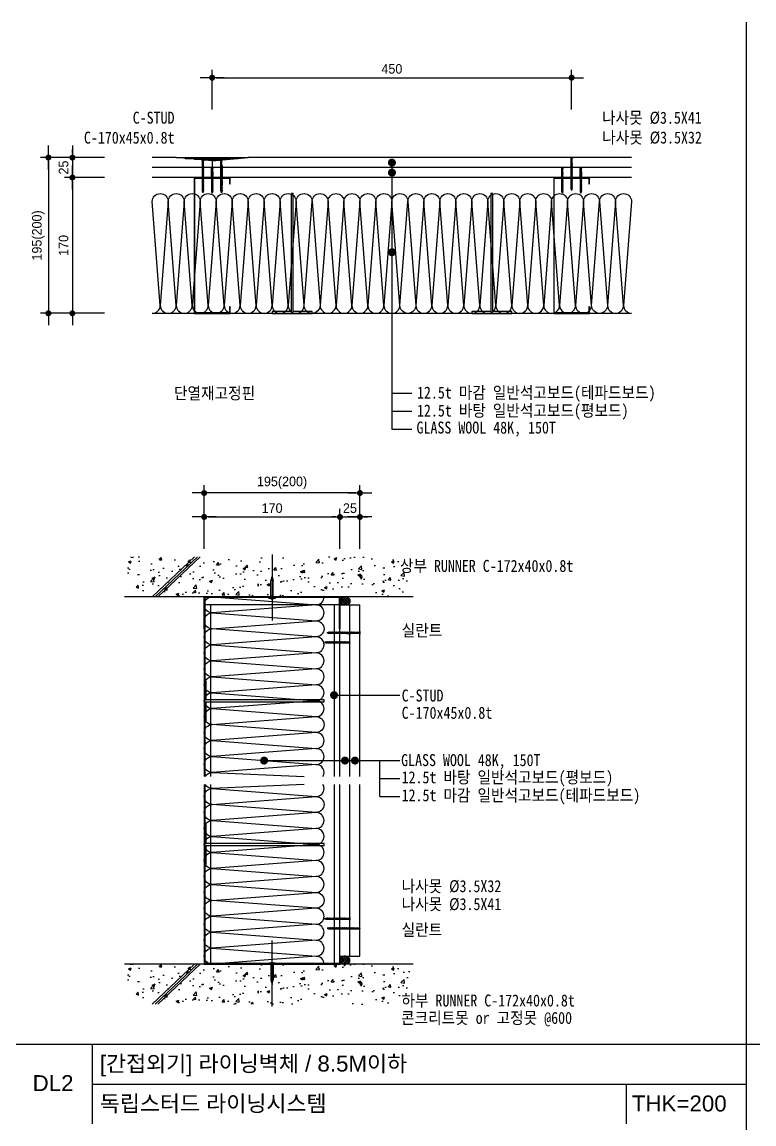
# Model space of a CAD drawing. Header units: millimetres. Extents: x 104 to 12536, y 73 to 2865.
# Drawn here: x 9435 to 10351, y 1486 to 2865 of the extents above; entities that cross this region are included whole.
import ezdxf
from ezdxf.enums import TextEntityAlignment as Align

# ---------------------------------------------------------------- set-up
doc = ezdxf.new("R2010")
doc.units = ezdxf.units.MM
doc.header["$LTSCALE"] = 5
doc.linetypes.add('CEN', pattern=[62, 60, -1, 0, -1])
for name, color, linetype in [('2', 7, 'Continuous'), ('CEN', 1, 'CEN'), ('CHAN', 3, 'Continuous'), ('CONC', 2, 'Continuous'), ('ele', 8, 'Continuous'), ('FIN', 6, 'Continuous'), ('formline', 6, 'Continuous'), ('GB', 7, 'Continuous'), ('HAT', 8, 'Continuous'), ('HAT-CON', 8, 'Continuous'), ('INSUL', 8, 'Continuous'), ('ITXT', 5, 'Continuous'), ('PIN', 4, 'Continuous'), ('RXDIM', 7, 'Continuous'), ('SCREW2', 8, 'Continuous'), ('TEXT', 7, 'Continuous'), ('WALL', 3, 'Continuous')]:
    doc.layers.add(name, color=color, linetype=linetype)
doc.styles.add('CGS', font='')
doc.styles.add('HANGUL', font='swissel.ttf', dxfattribs={"height": 39.575204})
doc.styles.add('RXHS', font='')
doc.styles.get('CGS').set_extended_font_data('Dotum')
doc.styles.get('RXHS').set_extended_font_data('DotumChe')
doc.dimstyles.new('NDIM', dxfattribs={"dimscale": 5, "dimtxt": 2.4, "dimasz": 1, "dimexe": 2, "dimexo": 2, "dimgap": 1, "dimtad": 1, "dimtoh": 1, "dimdec": 0, "dimzin": 0, "dimdsep": 46, "dimtxsty": 'CGS', "dimblk1": 'DOTK', "dimblk2": 'DOTK', "dimsah": 1, "dimcen": 3, "dimclrt": 3, "dimadec": 0, "dimazin": 0, "dimtfac": 1.25, "dimtdec": 0, "dimtix": 1, "dimtmove": 2, "dimatfit": 3, "dimldrblk": 'DOTK', "dimfxl": 1, "dimtolj": 1, "dimtzin": 0, "dimarcsym": 0})

# ---------------------------------------------------------------- blocks, each defined once
blk = doc.blocks.new('A$C3B9F511A')
at = {"layer": 'CEN'}
blk.add_line((4.1, -27.6), (4.1, 55.1), dxfattribs=at)
at = {"layer": 'SCREW2'}
for p, q in [((0, 27.1), (8.2, 27.1)), ((0, 27.1), (0, 26.1)), ((0, 26.1), (8.2, 26.1)), ((2.4, 27.6), (2.4, 27.1)), ((2.4, 27.6), (5.8, 27.6)), ((2.7, 25.1), (2.7, 5.8)), ((5.6, 25.1), (5.6, 5.8)), ((5.8, 27.6), (5.8, 27.1)), ((8.2, 27.1), (8.2, 26.1)), ((2.7, 5.8), (4.1, 0)), ((4.1, 0), (5.6, 5.8))]:
    blk.add_line(p, q, dxfattribs=at)
blk.add_lwpolyline([(4.1, 0), (4.6, 5.3, -0.255479), (5.6, 5.8, -0.15073)], format="xyb", dxfattribs=at)
for centre, major_axis, ratio, start_param, end_param in [((0.1, 25.1), (-2.6, 0.01), 0.375814, 3.166741, 4.737538), ((1, 25.1), (-2.42, 0.09), 0.428989, 3.232453, 4.416556)]:
    blk.add_ellipse(centre, major_axis=major_axis, ratio=ratio, start_param=start_param, end_param=end_param, dxfattribs=at)
at = {"layer": 'SCREW2', "extrusion": (0, 0, -1)}
for centre, major_axis, ratio, start_param, end_param in [((7.2, 25.1), (2.42, 0.09), 0.428989, 3.232453, 4.416556), ((8.2, 25.1), (2.6, 0.01), 0.375814, 3.166741, 4.737538)]:
    blk.add_ellipse(centre, major_axis=major_axis, ratio=ratio, start_param=start_param, end_param=end_param, dxfattribs=at)
blk = doc.blocks.new('나사못41')
at = {"layer": 'SCREW2'}
for p, q in [((2.2, 39.2), (0.6, 38.7)), ((0.6, 38.7), (0.9, 39.1)), ((0.6, 37.9), (0.9, 38.3)), ((2.3, 38.3), (0.6, 37.9)), ((2.3, 37.5), (0.6, 37)), ((0.6, 37), (0.9, 37.4)), ((2.2, 36.6), (0.6, 36.2)), ((0.6, 36.2), (0.9, 36.6)), ((2.2, 35.8), (0.6, 35.3)), ((0.6, 35.3), (0.9, 35.7)), ((0.6, 34.5), (0.9, 34.9)), ((2.3, 34.9), (0.6, 34.5)), ((2.3, 34.1), (0.6, 33.7)), ((0.6, 33.7), (0.9, 34)), ((0.6, 32.8), (0.9, 33.2)), ((2.2, 33.2), (0.6, 32.8)), ((2.2, 32.4), (0.6, 32)), ((0.6, 32), (0.9, 32.3)), ((2.3, 31.5), (0.6, 31.1)), ((0.6, 31.1), (0.9, 31.5)), ((2.3, 30.7), (0.6, 30.3)), ((0.6, 30.3), (0.9, 30.6)), ((2.3, 29.8), (0.6, 29.4)), ((0.6, 29.4), (0.9, 29.8)), ((0.6, 28.6), (0.9, 29)), ((2.3, 29), (0.6, 28.6)), ((2.3, 28.2), (0.6, 27.7)), ((0.6, 27.7), (0.9, 28.1)), ((2.5, 39.6), (0.9, 39.1)), ((0.9, 38.8), (0.9, 38.3)), ((2.5, 38.7), (0.9, 38.3)), ((0.9, 38), (0.9, 37.4)), ((2.5, 37.9), (0.9, 37.4)), ((0.9, 37.1), (0.9, 36.6)), ((2.5, 37), (0.9, 36.6)), ((0.9, 36.3), (0.9, 35.7)), ((2.5, 36.2), (0.9, 35.7)), ((0.9, 35.4), (0.9, 34.9)), ((2.5, 35.3), (0.9, 34.9)), ((0.9, 34.6), (0.9, 34)), ((2.5, 34.5), (0.9, 34)), ((0.9, 33.7), (0.9, 33.2)), ((2.5, 33.6), (0.9, 33.2)), ((0.9, 32.9), (0.9, 32.3)), ((2.5, 32.8), (0.9, 32.3)), ((0.9, 32), (0.9, 31.5)), ((2.5, 31.9), (0.9, 31.5)), ((0.9, 31.2), (0.9, 30.6)), ((2.5, 31.1), (0.9, 30.6)), ((0.9, 30.3), (0.9, 29.8)), ((2.5, 30.2), (0.9, 29.8)), ((0.9, 29.5), (0.9, 29)), ((2.5, 29.4), (0.9, 29)), ((0.9, 28.6), (0.9, 28.1)), ((2.5, 28.5), (0.9, 28.1)), ((0.9, 27.8), (0.9, 27.3)), ((2.5, 27.7), (0.9, 27.3)), ((1.6, 41), (1, 39.4)), ((1, 39.4), (1.6, 39.9)), ((1, 39.4), (1, 39.1)), ((1.6, 39.9), (1.6, 41)), ((2.3, 39.5), (1.6, 41)), ((2.2, 39.2), (2.5, 39.6)), ((2.2, 39.2), (2.2, 38.6)), ((2.2, 38.3), (2.2, 37.8)), ((2.2, 37.5), (2.2, 36.9)), ((2.2, 36.6), (2.5, 37)), ((2.2, 36.6), (2.2, 36.1)), ((2.2, 35.8), (2.5, 36.2)), ((2.2, 35.8), (2.2, 35.2)), ((2.2, 34.9), (2.2, 34.4)), ((2.2, 34.1), (2.2, 33.5)), ((2.2, 33.2), (2.5, 33.6)), ((2.2, 33.2), (2.2, 32.7)), ((2.2, 32.4), (2.5, 32.8)), ((2.2, 32.4), (2.2, 31.8)), ((2.2, 31.5), (2.2, 31)), ((2.2, 30.7), (2.2, 30.2)), ((2.2, 29.8), (2.2, 29.3)), ((2.2, 29), (2.2, 28.5)), ((2.2, 28.1), (2.2, 27.6)), ((2.3, 38.3), (2.5, 38.7)), ((2.3, 37.5), (2.5, 37.9)), ((2.3, 34.9), (2.5, 35.3)), ((2.3, 34.1), (2.5, 34.5)), ((2.3, 31.5), (2.5, 31.9)), ((2.3, 30.7), (2.5, 31.1)), ((2.3, 29.8), (2.5, 30.2)), ((2.3, 29), (2.5, 29.4)), ((2.3, 28.2), (2.5, 28.5)), ((2.3, 27.3), (2.5, 27.7)), ((0.6, 26.9), (0.9, 27.3)), ((2.3, 27.3), (0.6, 26.9)), ((2.3, 26.5), (0.6, 26)), ((0.6, 26), (0.9, 26.4)), ((0.6, 25.2), (0.9, 25.6)), ((2.3, 25.6), (0.6, 25.2)), ((2.3, 24.8), (0.6, 24.3)), ((0.6, 24.3), (0.9, 24.7)), ((0.6, 23.5), (0.9, 23.9)), ((2.3, 23.9), (0.6, 23.5)), ((2.3, 23.1), (0.6, 22.6)), ((0.6, 22.6), (0.9, 23)), ((2.3, 22.2), (0.6, 21.8)), ((0.6, 21.8), (0.9, 22.2)), ((2.3, 21.4), (0.6, 20.9)), ((0.6, 20.9), (0.9, 21.3)), ((2.3, 20.5), (0.6, 20.1)), ((0.6, 20.1), (0.9, 20.5)), ((2.3, 19.7), (0.6, 19.2)), ((0.6, 19.2), (0.9, 19.6)), ((2.3, 18.8), (0.6, 18.4)), ((0.6, 18.4), (0.9, 18.8)), ((2.3, 18), (0.6, 17.6)), ((0.6, 17.6), (0.9, 17.9)), ((0.6, 16.7), (0.9, 17.1)), ((2.3, 17.1), (0.6, 16.7)), ((2.3, 16.3), (0.6, 15.9)), ((0.6, 15.9), (0.9, 16.2)), ((0.6, 15), (0.9, 15.4)), ((2.3, 15.4), (0.6, 15)), ((2.3, 14.6), (0.6, 14.2)), ((0.6, 14.2), (0.9, 14.5)), ((0.9, 27), (0.9, 26.4)), ((2.5, 26.8), (0.9, 26.4)), ((0.9, 26.1), (0.9, 25.6)), ((2.5, 26), (0.9, 25.6)), ((0.9, 25.3), (0.9, 24.7)), ((2.5, 25.1), (0.9, 24.7)), ((0.9, 24.4), (0.9, 23.9)), ((2.5, 24.3), (0.9, 23.9)), ((0.9, 23.6), (0.9, 23)), ((2.5, 23.5), (0.9, 23)), ((0.9, 22.7), (0.9, 22.2)), ((2.5, 22.6), (0.9, 22.2)), ((0.9, 21.9), (0.9, 21.3)), ((2.5, 21.8), (0.9, 21.3)), ((0.9, 21), (0.9, 20.5)), ((2.5, 20.9), (0.9, 20.5)), ((0.9, 20.2), (0.9, 19.6)), ((2.5, 20.1), (0.9, 19.6)), ((0.9, 19.3), (0.9, 18.8)), ((2.5, 19.2), (0.9, 18.8)), ((0.9, 18.5), (0.9, 17.9)), ((0.9, 18.5), (0.9, 17.9)), ((2.5, 18.4), (0.9, 17.9)), ((0.9, 17.6), (0.9, 17.1)), ((2.5, 17.5), (0.9, 17.1)), ((0.9, 16.8), (0.9, 16.2)), ((2.5, 16.7), (0.9, 16.2)), ((0.9, 15.9), (0.9, 15.4)), ((2.5, 15.8), (0.9, 15.4)), ((0.9, 15.1), (0.9, 14.5)), ((2.5, 15), (0.9, 14.5)), ((0.9, 14.2), (0.9, 13.7)), ((2.5, 14.1), (0.9, 13.7)), ((2.2, 27.3), (2.2, 26.8)), ((2.2, 26.5), (2.2, 25.9)), ((2.2, 25.6), (2.2, 25.1)), ((2.2, 24.8), (2.2, 24.2)), ((2.2, 23.9), (2.2, 23.4)), ((2.2, 23.1), (2.2, 20.5)), ((2.2, 21.4), (2.2, 20.8)), ((2.2, 20.5), (2.2, 20)), ((2.2, 19.7), (2.2, 19.1)), ((2.2, 18.8), (2.2, 18.3)), ((2.2, 18), (2.2, 17.4)), ((2.2, 17.1), (2.2, 16.6)), ((2.3, 26.5), (2.5, 26.8)), ((2.3, 25.6), (2.5, 26)), ((2.3, 24.8), (2.5, 25.1)), ((2.3, 23.9), (2.5, 24.3)), ((2.3, 23.1), (2.5, 23.5)), ((2.3, 22.2), (2.5, 22.6)), ((2.3, 21.4), (2.5, 21.8)), ((2.3, 20.5), (2.5, 20.9)), ((2.3, 19.7), (2.5, 20.1)), ((2.3, 18.8), (2.5, 19.2)), ((2.3, 18), (2.5, 18.4)), ((2.3, 17.1), (2.5, 17.5)), ((2.3, 16.3), (2.5, 16.7)), ((2.3, 16.3), (2.3, 15.7)), ((2.3, 15.4), (2.5, 15.8)), ((2.3, 15.4), (2.3, 14.9)), ((2.3, 14.6), (2.5, 15)), ((2.3, 14.6), (2.3, 14.1)), ((2.3, 13.7), (2.5, 14.1)), ((0.6, 13.3), (0.9, 13.7)), ((2.3, 13.7), (0.6, 13.3)), ((0.6, 12.5), (0.9, 12.9)), ((2.3, 12.9), (0.6, 12.5)), ((2.3, 12.1), (0.6, 11.6)), ((0.6, 11.6), (0.9, 12)), ((2.3, 11.2), (0.6, 10.8)), ((0.6, 10.8), (0.9, 11.2)), ((2.3, 10.4), (0.6, 9.9)), ((0.6, 9.9), (0.9, 10.3)), ((2.3, 9.5), (0.6, 9.1)), ((0.6, 9.1), (0.9, 9.5)), ((2.3, 8.7), (0.6, 8.3)), ((0.6, 8.3), (0.9, 8.7)), ((2.3, 7.9), (0.6, 7.5)), ((0.6, 7.5), (0.9, 7.8)), ((2.3, 7.1), (0.6, 6.6)), ((0.6, 6.6), (0.9, 7)), ((0.9, 13.4), (0.9, 12.9)), ((2.6, 13.3), (0.9, 12.9)), ((0.9, 12.5), (0.9, 12)), ((2.5, 12.4), (0.9, 12)), ((0.9, 11.7), (0.9, 10.3)), ((2.6, 11.6), (0.9, 11.2)), ((2.6, 10.8), (0.9, 10.3)), ((0.9, 10), (0.9, 9.5)), ((2.6, 9.9), (0.9, 9.5)), ((0.9, 9.2), (0.9, 8.7)), ((2.6, 9.1), (0.9, 8.7)), ((0.9, 8.4), (0.9, 7.8)), ((2.6, 8.3), (0.9, 7.8)), ((0.9, 7.5), (0.9, 7)), ((2.6, 7.4), (0.9, 7)), ((0.9, 6.7), (0.9, 1.2)), ((1.5, 0.5), (1.5, 0.7)), ((1.6, 0.7), (1.6, 0.7)), ((1.6, 0.5), (1.6, 0.7)), ((2.1, 0), (3.2, 0)), ((2.2, 11.2), (2.2, 10.7)), ((2.2, 10.4), (2.2, 9.8)), ((2.2, 9.5), (2.2, 9)), ((2.2, 8.7), (2.2, 8.2)), ((2.2, 7.9), (2.2, 7.4)), ((2.2, 7.1), (2.2, 1.2)), ((2.3, 13.7), (2.3, 13.2)), ((2.3, 12.9), (2.6, 13.3)), ((2.3, 12.9), (2.3, 12.4)), ((2.3, 12.1), (2.5, 12.4)), ((2.3, 12.1), (2.3, 11.5)), ((2.3, 11.2), (2.6, 11.6)), ((2.3, 10.4), (2.6, 10.8)), ((2.3, 9.5), (2.6, 9.9)), ((2.3, 8.7), (2.6, 9.1)), ((2.3, 7.9), (2.6, 8.3)), ((2.3, 7.1), (2.6, 7.4)), ((0, 0), (1.1, 0))]:
    blk.add_line(p, q, dxfattribs=at)
for centre, radius, start, end in [((-0.5, 1.4), 1.43, 288.6613, 353.4469), ((1.1, 0.5), 0.473, 267.5265, 0.9138), ((1.6, -2), 2.05, 80.2866, 99.7134), ((1.6, 0.7), 0.033, 90, 180), ((1.6, 0.7), 0.033, 0, 90), ((2.1, 0.5), 0.473, 179.0862, 272.4735), ((3.6, 1.3), 1.4, 185.7298, 251.659)]:
    blk.add_arc(centre, radius, start, end, dxfattribs=at)
blk = doc.blocks.new('나사못32')
at = {"layer": 'SCREW2'}
for p, q in [((2.2, 30.2), (0.6, 29.7)), ((0.6, 29.7), (0.9, 30.1)), ((0.6, 28.9), (0.9, 29.3)), ((2.2, 29.3), (0.6, 28.9)), ((2.2, 28.5), (0.6, 28)), ((0.6, 28), (0.9, 28.4)), ((2.2, 27.6), (0.6, 27.2)), ((2.5, 30.6), (0.9, 30.1)), ((0.9, 29.8), (0.9, 29.3)), ((2.5, 29.7), (0.9, 29.3)), ((0.9, 29), (0.9, 28.4)), ((2.5, 28.9), (0.9, 28.4)), ((0.9, 28.1), (0.9, 27.6)), ((2.5, 28), (0.9, 27.6)), ((1.6, 32), (1, 30.4)), ((1, 30.4), (1.6, 30.9)), ((1, 30.4), (1, 30.1)), ((1.6, 30.9), (1.6, 32)), ((2.3, 30.4), (1.6, 32)), ((2.2, 30.2), (2.5, 30.6)), ((2.2, 30.2), (2.2, 29.6)), ((2.2, 29.3), (2.5, 29.7)), ((2.2, 29.3), (2.2, 28.8)), ((2.2, 28.5), (2.5, 28.9)), ((2.2, 28.5), (2.2, 27.9)), ((2.2, 27.6), (2.5, 28)), ((2.2, 27.6), (2.2, 27.1)), ((0.6, 27.2), (0.9, 27.6)), ((2.2, 26.8), (0.6, 26.3)), ((0.6, 26.3), (0.9, 26.7)), ((0.6, 25.5), (0.9, 25.9)), ((2.2, 25.9), (0.6, 25.5)), ((2.2, 25.1), (0.6, 24.7)), ((0.6, 24.7), (0.9, 25)), ((0.6, 23.8), (0.9, 24.2)), ((2.2, 24.2), (0.6, 23.8)), ((2.2, 23.4), (0.6, 23)), ((0.6, 23), (0.9, 23.3)), ((2.2, 22.5), (0.6, 22.1)), ((0.6, 22.1), (0.9, 22.5)), ((2.2, 21.7), (0.6, 21.3)), ((0.6, 21.3), (0.9, 21.6)), ((2.3, 20.8), (0.6, 20.4)), ((0.6, 20.4), (0.9, 20.8)), ((0.6, 19.6), (0.9, 20)), ((2.2, 20), (0.6, 19.6)), ((2.2, 19.2), (0.6, 18.7)), ((0.6, 18.7), (0.9, 19.1)), ((0.6, 17.9), (0.9, 18.3)), ((2.3, 18.3), (0.6, 17.9)), ((2.2, 17.5), (0.6, 17)), ((0.6, 17), (0.9, 17.4)), ((2.3, 16.7), (0.6, 16.3)), ((0.6, 16.3), (0.9, 16.7)), ((0.6, 15.5), (0.9, 15.9)), ((2.2, 15.9), (0.6, 15.5)), ((2.3, 15.1), (0.6, 14.6)), ((0.6, 14.6), (0.9, 15)), ((2.3, 14.2), (0.6, 13.8)), ((0.6, 13.8), (0.9, 14.2)), ((0.9, 27.3), (0.9, 26.7)), ((2.5, 27.2), (0.9, 26.7)), ((0.9, 26.4), (0.9, 25.9)), ((2.5, 26.3), (0.9, 25.9)), ((0.9, 25.6), (0.9, 25)), ((2.5, 25.5), (0.9, 25)), ((0.9, 24.7), (0.9, 24.2)), ((2.5, 24.6), (0.9, 24.2)), ((0.9, 23.9), (0.9, 23.3)), ((2.5, 23.8), (0.9, 23.3)), ((0.9, 23), (0.9, 22.5)), ((2.5, 22.9), (0.9, 22.5)), ((0.9, 22.2), (0.9, 21.6)), ((2.5, 22.1), (0.9, 21.6)), ((0.9, 21.3), (0.9, 20.8)), ((2.5, 21.2), (0.9, 20.8)), ((0.9, 20.5), (0.9, 20)), ((2.5, 20.4), (0.9, 20)), ((0.9, 19.6), (0.9, 19.1)), ((2.5, 19.5), (0.9, 19.1)), ((0.9, 18.8), (0.9, 18.3)), ((2.5, 18.7), (0.9, 18.3)), ((0.9, 18), (0.9, 17.4)), ((2.5, 17.8), (0.9, 17.4)), ((0.9, 17.5), (0.9, 16.9)), ((0.9, 17.2), (0.9, 16.7)), ((2.5, 17.1), (0.9, 16.7)), ((0.9, 16.4), (0.9, 15.9)), ((2.5, 16.3), (0.9, 15.9)), ((0.9, 15.6), (0.9, 15)), ((2.5, 15.4), (0.9, 15)), ((0.9, 14.7), (0.9, 14.2)), ((2.5, 14.6), (0.9, 14.2)), ((0.9, 13.9), (0.9, 13.3)), ((2.2, 26.8), (2.5, 27.2)), ((2.2, 26.8), (2.2, 26.2)), ((2.2, 25.9), (2.5, 26.3)), ((2.2, 25.9), (2.2, 25.4)), ((2.2, 25.1), (2.5, 25.5)), ((2.2, 25.1), (2.2, 24.5)), ((2.2, 24.2), (2.5, 24.6)), ((2.2, 24.2), (2.2, 23.7)), ((2.2, 23.4), (2.5, 23.8)), ((2.2, 23.4), (2.2, 22.8)), ((2.2, 22.5), (2.5, 22.9)), ((2.2, 22.5), (2.2, 22)), ((2.2, 21.7), (2.5, 22.1)), ((2.2, 21.7), (2.2, 21.2)), ((2.2, 20.8), (2.2, 20.3)), ((2.2, 20), (2.5, 20.4)), ((2.2, 20), (2.2, 19.5)), ((2.2, 19.2), (2.5, 19.5)), ((2.2, 19.1), (2.2, 18.6)), ((2.2, 18.3), (2.2, 17.8)), ((2.2, 17.5), (2.5, 17.8)), ((2.2, 17.5), (2.2, 17)), ((2.2, 16.7), (2.2, 16.5)), ((2.2, 16.7), (2.2, 15.9)), ((2.2, 15.9), (2.5, 16.3)), ((2.2, 15.9), (2.2, 15.4)), ((2.2, 15.1), (2.2, 14.5)), ((2.2, 14.2), (2.2, 13.7)), ((2.3, 20.8), (2.5, 21.2)), ((2.3, 18.3), (2.5, 18.7)), ((2.3, 16.7), (2.5, 17.1)), ((2.3, 15.1), (2.5, 15.4)), ((2.3, 14.2), (2.5, 14.6)), ((0, 0), (1.1, 0)), ((2.2, 13.4), (0.6, 12.9)), ((0.6, 12.9), (0.9, 13.3)), ((2.3, 12.5), (0.6, 12.1)), ((0.6, 12.1), (0.9, 12.5)), ((2.3, 11.7), (0.6, 11.2)), ((0.6, 11.2), (0.9, 11.6)), ((0.6, 10.4), (0.9, 10.8)), ((2.3, 10.8), (0.6, 10.4)), ((2.3, 10), (0.7, 9.5)), ((0.7, 9.5), (0.9, 9.9)), ((0.7, 8.7), (0.9, 9.1)), ((2.3, 9.1), (0.7, 8.7)), ((2.3, 8.3), (0.7, 7.9)), ((0.7, 7.9), (0.9, 8.2)), ((2.3, 7.4), (0.7, 7)), ((0.7, 7), (1, 7.4)), ((2.3, 6.6), (0.7, 6.2)), ((0.7, 6.2), (1, 6.5)), ((0.7, 5.3), (1, 5.7)), ((2.3, 5.7), (0.7, 5.3)), ((2.5, 13.7), (0.9, 13.3)), ((0.9, 13), (0.9, 12.5)), ((2.5, 12.9), (0.9, 12.5)), ((0.9, 12.2), (0.9, 11.6)), ((2.5, 12.1), (0.9, 11.6)), ((0.9, 11.3), (0.9, 10.8)), ((2.5, 11.2), (0.9, 10.8)), ((0.9, 10.5), (0.9, 9.9)), ((2.6, 10.4), (0.9, 9.9)), ((0.9, 9.6), (0.9, 9.1)), ((2.6, 9.5), (0.9, 9.1)), ((0.9, 8.8), (0.9, 8.2)), ((2.6, 8.7), (0.9, 8.2)), ((1, 7.9), (1, 7.4)), ((2.6, 7.8), (1, 7.4)), ((1, 7.1), (1, 6.5)), ((2.6, 7), (1, 6.5)), ((1, 6.2), (1, 5.7)), ((2.6, 6.1), (1, 5.7)), ((1, 5.4), (1, 1.2)), ((1.6, 0.5), (1.6, 0.7)), ((1.6, 0.7), (1.6, 0.7)), ((1.7, 0.5), (1.7, 0.7)), ((2.2, 13.4), (2.5, 13.7)), ((2.2, 13.4), (2.2, 12.8)), ((2.2, 12.5), (2.2, 12)), ((2.3, 12.5), (2.5, 12.9)), ((2.3, 11.7), (2.5, 12.1)), ((2.3, 11.7), (2.3, 11.1)), ((2.3, 10.8), (2.5, 11.2)), ((2.3, 10.8), (2.3, 10.3)), ((2.3, 10), (2.6, 10.4)), ((2.3, 10), (2.3, 9.4)), ((2.3, 9.1), (2.6, 9.5)), ((2.3, 9.1), (2.3, 8.6)), ((2.3, 8.3), (2.6, 8.7)), ((2.3, 8.3), (2.3, 7.7)), ((2.3, 7.4), (2.6, 7.8)), ((2.3, 7.4), (2.3, 6.9)), ((2.3, 6.6), (2.6, 7)), ((2.3, 6.6), (2.3, 6.1)), ((2.3, 5.7), (2.6, 6.1)), ((2.3, 5.7), (2.3, 1.2)), ((2.1, 0), (3.2, 0))]:
    blk.add_line(p, q, dxfattribs=at)
for centre, radius, start, end in [((-0.4, 1.3), 1.4, 288.341, 354.2702), ((1.1, 0.5), 0.473, 267.5265, 0.9138), ((1.6, -2), 2.05, 80.2866, 99.7134), ((1.6, 0.7), 0.033, 360, 90), ((1.6, 0.7), 0.033, 90, 180), ((2.1, 0.5), 0.473, 179.0862, 272.4735), ((3.7, 1.3), 1.4, 185.7298, 251.659)]:
    blk.add_arc(centre, radius, start, end, dxfattribs=at)
blk = doc.blocks.new('DOTK')
blk.add_line((-3, 0), (3, 0))
at = {"const_width": 0.75}
blk.add_lwpolyline([(-0.375, 0, 1), (0.375, 0, 1)], format="xyb", close=True, dxfattribs=at)
blk = doc.blocks.new('*D112')
at = {"layer": 'RXDIM', "color": 0, "lineweight": -2, "transparency": 16777216}
for p, q in [((9672.9, 2755.8), (9672.9, 2805.8)), ((10122.9, 2755.8), (10122.9, 2805.8)), ((9677.9, 2795.8), (10117.9, 2795.8))]:
    blk.add_line(p, q, dxfattribs=at)
at = {"layer": 'RXDIM', "color": 0, "lineweight": -2, "transparency": 16777216, "xscale": 5, "yscale": 5, "zscale": 5, "rotation": 180}
blk.add_blockref('DOTK', (9672.9, 2795.8), dxfattribs=at)
at = {"layer": 'RXDIM', "color": 0, "lineweight": -2, "transparency": 16777216, "xscale": 5, "yscale": 5, "zscale": 5}
blk.add_blockref('DOTK', (10122.9, 2795.8), dxfattribs=at)
at = {"layer": 'RXDIM', "color": 3, "transparency": 16777216, "insert": (9897.9, 2806.8), "char_height": 12, "attachment_point": 5, "style": 'CGS'}
blk.add_mtext('\\A1;450', dxfattribs=at)
blk = doc.blocks.new('*D113')
at = {"layer": 'RXDIM', "color": 0, "lineweight": -2, "transparency": 16777216}
for p, q in [((9497.9, 2700.8), (9497.9, 2705.8)), ((9537.9, 2695.8), (9487.9, 2695.8)), ((9497.9, 2695.8), (9497.9, 2670.8)), ((9537.9, 2670.8), (9487.9, 2670.8)), ((9497.9, 2665.8), (9497.9, 2660.8))]:
    blk.add_line(p, q, dxfattribs=at)
at = {"layer": 'RXDIM', "color": 0, "lineweight": -2, "transparency": 16777216, "xscale": 5, "yscale": 5, "zscale": 5}
for p, rotation in [((9497.9, 2695.8), 270), ((9497.9, 2670.8), 90)]:
    blk.add_blockref('DOTK', p, dxfattribs=dict(at, rotation=rotation))
at = {"layer": 'RXDIM', "color": 3, "transparency": 16777216, "insert": (9486.9, 2683.3), "char_height": 12, "attachment_point": 5, "rotation": 90, "style": 'CGS'}
blk.add_mtext('\\A1;25', dxfattribs=at)
blk = doc.blocks.new('*D114')
at = {"layer": 'RXDIM', "color": 0, "lineweight": -2, "transparency": 16777216}
for p, q in [((9537.9, 2670.8), (9487.9, 2670.8)), ((9497.9, 2665.8), (9497.9, 2505.8)), ((9537.9, 2500.8), (9487.9, 2500.8))]:
    blk.add_line(p, q, dxfattribs=at)
at = {"layer": 'RXDIM', "color": 0, "lineweight": -2, "transparency": 16777216, "xscale": 5, "yscale": 5, "zscale": 5}
for p, rotation in [((9497.9, 2670.8), 90), ((9497.9, 2500.8), 270)]:
    blk.add_blockref('DOTK', p, dxfattribs=dict(at, rotation=rotation))
at = {"layer": 'RXDIM', "color": 3, "transparency": 16777216, "insert": (9486.9, 2585.8), "char_height": 12, "attachment_point": 5, "rotation": 90, "style": 'CGS'}
blk.add_mtext('\\A1;170', dxfattribs=at)
blk = doc.blocks.new('*D115')
at = {"layer": 'RXDIM', "color": 0, "lineweight": -2, "transparency": 16777216}
for p, q in [((9537.9, 2695.8), (9457.9, 2695.8)), ((9467.9, 2690.8), (9467.9, 2505.8)), ((9537.9, 2500.8), (9457.9, 2500.8))]:
    blk.add_line(p, q, dxfattribs=at)
at = {"layer": 'RXDIM', "color": 0, "lineweight": -2, "transparency": 16777216, "xscale": 5, "yscale": 5, "zscale": 5}
for p, rotation in [((9467.9, 2695.8), 90), ((9467.9, 2500.8), 270)]:
    blk.add_blockref('DOTK', p, dxfattribs=dict(at, rotation=rotation))
at = {"layer": 'RXDIM', "color": 3, "transparency": 16777216, "insert": (9455.2, 2598.3), "char_height": 12, "attachment_point": 5, "rotation": 90, "style": 'CGS'}
blk.add_mtext('\\A1;195(200)', dxfattribs=at)
blk = doc.blocks.new('*D116')
at = {"layer": 'RXDIM', "color": 0, "lineweight": -2, "transparency": 16777216}
for p, q in [((9662.9, 2205.8), (9662.9, 2255.8)), ((9832.9, 2205.8), (9832.9, 2255.8)), ((9667.9, 2245.8), (9827.9, 2245.8))]:
    blk.add_line(p, q, dxfattribs=at)
at = {"layer": 'RXDIM', "color": 0, "lineweight": -2, "transparency": 16777216, "xscale": 5, "yscale": 5, "zscale": 5, "rotation": 180}
blk.add_blockref('DOTK', (9662.9, 2245.8), dxfattribs=at)
at = {"layer": 'RXDIM', "color": 0, "lineweight": -2, "transparency": 16777216, "xscale": 5, "yscale": 5, "zscale": 5}
blk.add_blockref('DOTK', (9832.9, 2245.8), dxfattribs=at)
at = {"layer": 'RXDIM', "color": 3, "transparency": 16777216, "insert": (9747.9, 2256.8), "char_height": 12, "attachment_point": 5, "style": 'CGS'}
blk.add_mtext('\\A1;170', dxfattribs=at)
blk = doc.blocks.new('*D117')
at = {"layer": 'RXDIM', "color": 0, "lineweight": -2, "transparency": 16777216}
for p, q in [((9832.9, 2205.8), (9832.9, 2255.8)), ((9857.9, 2205.8), (9857.9, 2255.8)), ((9827.9, 2245.8), (9822.9, 2245.8)), ((9832.9, 2245.8), (9857.9, 2245.8)), ((9862.9, 2245.8), (9867.9, 2245.8))]:
    blk.add_line(p, q, dxfattribs=at)
at = {"layer": 'RXDIM', "color": 0, "lineweight": -2, "transparency": 16777216, "xscale": 5, "yscale": 5, "zscale": 5}
blk.add_blockref('DOTK', (9832.9, 2245.8), dxfattribs=at)
at = {"layer": 'RXDIM', "color": 0, "lineweight": -2, "transparency": 16777216, "xscale": 5, "yscale": 5, "zscale": 5, "rotation": 180}
blk.add_blockref('DOTK', (9857.9, 2245.8), dxfattribs=at)
at = {"layer": 'RXDIM', "color": 3, "transparency": 16777216, "insert": (9845.4, 2256.8), "char_height": 12, "attachment_point": 5, "style": 'CGS'}
blk.add_mtext('\\A1;25', dxfattribs=at)
blk = doc.blocks.new('*D118')
at = {"layer": 'RXDIM', "color": 0, "lineweight": -2, "transparency": 16777216}
for p, q in [((9662.9, 2205.8), (9662.9, 2285.8)), ((9857.9, 2205.8), (9857.9, 2285.8)), ((9852.9, 2275.8), (9667.9, 2275.8))]:
    blk.add_line(p, q, dxfattribs=at)
at = {"layer": 'RXDIM', "color": 0, "lineweight": -2, "transparency": 16777216, "xscale": 5, "yscale": 5, "zscale": 5, "rotation": 180}
blk.add_blockref('DOTK', (9662.9, 2275.8), dxfattribs=at)
at = {"layer": 'RXDIM', "color": 0, "lineweight": -2, "transparency": 16777216, "xscale": 5, "yscale": 5, "zscale": 5}
blk.add_blockref('DOTK', (9857.9, 2275.8), dxfattribs=at)
at = {"layer": 'RXDIM', "color": 3, "transparency": 16777216, "insert": (9760.4, 2288.5), "char_height": 12, "attachment_point": 5, "style": 'CGS'}
blk.add_mtext('\\A1;195(200)', dxfattribs=at)

msp = doc.modelspace()

# ---------------------------------------------------------------- hatches: boundary and pattern name
at = {"layer": 'HAT'}
h = msp.add_hatch(dxfattribs=at)
h.set_pattern_fill('_USER', color=256, scale=2, angle=45, style=0, double=1, pattern_type=0)
h.set_pattern_definition([(135, (13808.3057, -5950.238), (1.41421356, 1.41421356), []), (45, (13808.3057, -5950.238), (1.41421356, -1.41421356), [])])
edge = h.paths.add_edge_path()
edge.add_arc((9840.44, 2140.76), 5, -90, 90, ccw=False)
edge.add_line((9840.44, 2135.76), (9837.94, 2135.76))
edge.add_arc((9837.94, 2140.76), 5, -270, -90, ccw=False)
edge.add_line((9837.94, 2145.76), (9840.44, 2145.76))
h = msp.add_hatch(dxfattribs=at)
h.set_pattern_fill('_USER', color=256, scale=2, angle=45, style=0, double=1, pattern_type=0)
h.set_pattern_definition([(225, (13808.3057, 9781.7572), (1.41421356, -1.41421356), []), (315, (13808.3057, 9781.7572), (1.41421356, 1.41421356), [])])
edge = h.paths.add_edge_path()
edge.add_arc((9840.44, 1690.76), 5, 270, 450)
edge.add_line((9840.44, 1695.76), (9837.94, 1695.76))
edge.add_arc((9837.94, 1690.76), 5, 450, 630)
edge.add_line((9837.94, 1685.76), (9840.44, 1685.76))
at = {"layer": 'HAT-CON'}
h = msp.add_hatch(dxfattribs=at)
h.set_pattern_fill('AR-CONC', color=256, scale=5, style=0)
h.set_pattern_definition([(50, (9887.695, 95.423), (35.863, -3.1376), [3.75, -41.25]), (355, (9887.695, 95.423), (-6.93757, 37.6096), [3, -33]), (100.4514, (9890.684, 95.16), (28.92547, 34.472), [3.187, -35.0571]), (46.1842, (9887.695, 105.423), (53.36205, -8.27595), [5.625, -61.875]), (96.6356, (9892.14, 104.733), (46.7331, 48.7059), [4.7805, -52.5856]), (351.1842, (9887.695, 105.423), (46.7331, 48.706), [4.5, -49.5]), (21, (9892.695, 102.923), (29.84535, -20.13094), [3.75, -41.25]), (326, (9892.695, 102.923), (12.16577, 36.2575), [3, -33]), (71.4514, (9895.182, 101.245), (42.01113, 16.1265), [3.187, -35.0571]), (37.5, (9887.695, 95.423), (0.60799, 16.64469), [0, -32.6, 0, -33.5, 0, -33.125]), (7.5, (9887.695, 95.423), (13.15348, 19.72059), [0, -19.1, 0, -31.85, 0, -12.625]), (327.5, (9876.545, 95.423), (26.69112, -1.12774), [0, -12.5, 0, -39, 0, -51.75]), (317.5, (9871.545, 95.423), (29.1593, 5.00525), [0, -16.25, 0, -25.9, 0, -36.75])])
h.paths.add_polyline_path([(9562.94, 2195.76), (9562.94, 2145.76), (9924.58, 2145.76), (9924.58, 2195.76)])
h = msp.add_hatch(dxfattribs=at)
h.set_pattern_fill('AR-CONC', color=256, scale=5, style=0)
h.set_pattern_definition([(50, (9887.695, -414.192), (35.863, -3.1376), [3.75, -41.25]), (355, (9887.695, -414.19), (-6.93757, 37.6096), [3, -33]), (100.4514, (9890.684, -414.453), (28.92547, 34.472), [3.187, -35.0571]), (46.1842, (9887.695, -404.19), (53.36205, -8.27595), [5.625, -61.875]), (96.6356, (9892.14, -404.88), (46.7331, 48.7059), [4.7805, -52.5856]), (351.1842, (9887.695, -404.19), (46.7331, 48.706), [4.5, -49.5]), (21, (9892.695, -406.692), (29.84535, -20.13094), [3.75, -41.25]), (326, (9892.695, -406.69), (12.16577, 36.2575), [3, -33]), (71.4514, (9895.182, -408.37), (42.01113, 16.1265), [3.187, -35.0571]), (37.5, (9887.695, -414.192), (0.60799, 16.64469), [0, -32.6, 0, -33.5, 0, -33.125]), (7.5, (9887.695, -414.192), (13.15348, 19.72059), [0, -19.1, 0, -31.85, 0, -12.625]), (327.5, (9876.545, -414.192), (26.69112, -1.12774), [0, -12.5, 0, -39, 0, -51.75]), (317.5, (9871.545, -414.192), (29.1593, 5.00525), [0, -16.25, 0, -25.9, 0, -36.75])])
h.paths.add_polyline_path([(9924.58, 1635.76), (9924.58, 1685.76), (9562.94, 1685.76), (9562.94, 1635.76)])

# ---------------------------------------------------------------- linework, layer by layer
at = {"layer": 'CHAN'}
for points in [[(9695.44, 2670.76), (9650.44, 2670.76), (9650.44, 2500.76), (9695.44, 2500.76), (9695.44, 2508.76), (9694.64, 2508.76), (9694.64, 2501.56), (9651.24, 2501.56), (9651.24, 2669.96), (9694.64, 2669.96), (9694.64, 2662.76), (9695.44, 2662.76), (9695.44, 2670.76), (9695.44, 2669.96)], [(10145.47, 2670.76), (10100.47, 2670.76), (10100.47, 2500.76), (10145.47, 2500.76), (10145.47, 2508.76), (10144.67, 2508.76), (10144.67, 2501.56), (10101.27, 2501.56), (10101.27, 2669.96), (10144.67, 2669.96), (10144.67, 2662.76), (10145.47, 2662.76), (10145.47, 2670.76), (10145.47, 2669.96)]]:
    msp.add_lwpolyline(points, dxfattribs=at)
at = {"layer": 'CHAN', "color": 3}
for points in [[(9832.94, 2145.76), (9832.94, 2105.76), (9832.14, 2105.76), (9832.14, 2144.96), (9663.74, 2144.96), (9663.74, 2105.76), (9662.94, 2105.76), (9662.94, 2145.76)], [(9663.74, 1686.56), (9663.74, 1725.76), (9662.94, 1725.76), (9662.94, 1685.76), (9832.94, 1685.76), (9832.94, 1725.76), (9832.14, 1725.76), (9832.14, 1686.56)]]:
    msp.add_lwpolyline(points, close=True, dxfattribs=at)
at = {"layer": 'CONC'}
for p, q in [((9924.58, 2145.76), (9562.94, 2145.76)), ((9924.58, 1685.76), (9562.94, 1685.76))]:
    msp.add_line(p, q, dxfattribs=at)
at = {"layer": 'ele', "color": 8}
for p, q in [((9663.74, 2135.99), (9832.94, 2135.99)), ((9663.74, 2135.99), (9663.74, 1920.76)), ((9670.99, 2135.99), (9670.99, 1920.76)), ((9825.69, 2135.99), (9825.69, 1920.76)), ((9832.14, 2135.99), (9832.14, 1920.76)), ((9663.74, 1910.76), (9663.74, 1685.76)), ((9670.99, 1910.76), (9670.99, 1685.76)), ((9825.69, 1910.76), (9825.69, 1685.76)), ((9832.14, 1910.76), (9832.14, 1685.76))]:
    msp.add_line(p, q, dxfattribs=at)
at = {"layer": 'FIN'}
for p, q in [((9627.94, 2695.76), (9717.94, 2695.76)), ((9639.19, 2694.76), (9705.44, 2694.76)), ((9650.44, 2693.76), (9695.44, 2693.76)), ((9661.69, 2692.76), (9684.19, 2692.76))]:
    msp.add_line(p, q, dxfattribs=at)
at = {"layer": 'formline'}
for p, q in [((10341.38, 2865.5), (10341.38, 104.5)), ((8504.5, 1585.76), (12178.25, 1585.76)), ((9522.94, 1485.76), (9522.94, 1585.76)), ((9522.94, 1535.76), (10341.38, 1535.76)), ((10191.78, 1485.76), (10191.78, 1535.76))]:
    msp.add_line(p, q, dxfattribs=at)
at = {"layer": 'GB'}
for p, q in [((9627.94, 2695.76), (9597.94, 2695.76)), ((9672.94, 2691.76), (9627.94, 2695.76)), ((9672.94, 2691.76), (9717.94, 2695.76)), ((9672.94, 2691.76), (9672.94, 2683.26)), ((10197.94, 2695.76), (9717.94, 2695.76)), ((10197.94, 2683.26), (9597.94, 2683.26)), ((10122.97, 2683.3), (10122.97, 2670.8)), ((10122.97, 2683.3), (10122.97, 2670.8)), ((10197.94, 2670.76), (9597.94, 2670.76)), ((9832.94, 2135.76), (9857.94, 2135.76)), ((9832.94, 1695.76), (9857.94, 1695.76))]:
    msp.add_line(p, q, dxfattribs=at)
at = {"layer": 'GB', "color": 7}
for p, q in [((9832.94, 1920.76), (9832.94, 2135.76)), ((9845.44, 1920.76), (9845.44, 2135.76)), ((9857.94, 1920.76), (9857.94, 2135.76)), ((9832.94, 1695.76), (9832.94, 1910.76)), ((9845.44, 1695.76), (9845.44, 1910.76)), ((9857.94, 1695.76), (9857.94, 1910.76))]:
    msp.add_line(p, q, dxfattribs=at)
at = {"layer": 'HAT'}
for points in [[(9840.44, 2145.76, -1), (9840.44, 2135.76), (9837.94, 2135.76, -1), (9837.94, 2145.76), (9840.44, 2145.76)], [(9840.44, 1685.76, 1), (9840.44, 1695.76), (9837.94, 1695.76, 1), (9837.94, 1685.76), (9840.44, 1685.76)]]:
    msp.add_lwpolyline(points, format="xyb", dxfattribs=at)
at = {"layer": 'HAT-CON'}
for p, q in [((9597.94, 2145.76), (9650.94, 2195.76)), ((9601.47, 2145.76), (9654.47, 2195.76)), ((9605.01, 2145.76), (9658.01, 2195.76)), ((9597.94, 1635.77), (9650.93, 1685.76)), ((9601.47, 1635.77), (9654.46, 1685.76)), ((9605.01, 1635.77), (9658, 1685.76))]:
    msp.add_line(p, q, dxfattribs=at)
at = {"layer": 'INSUL'}
for points in [[(9597.94, 2500.76, 0.4142136), (9607.94, 2510.76), (9597.94, 2640.76, -1), (9617.94, 2640.76), (9607.94, 2510.76, 1), (9627.94, 2510.76), (9617.94, 2640.76, -1), (9637.94, 2640.76), (9627.94, 2510.76, 1), (9647.94, 2510.76), (9637.94, 2640.76, -1), (9657.94, 2640.76), (9647.94, 2510.76, 1), (9667.94, 2510.76), (9657.94, 2640.76, -1), (9677.94, 2640.76), (9667.94, 2510.76, 1), (9687.94, 2510.76), (9677.94, 2640.76, -1), (9697.94, 2640.76), (9687.94, 2510.76, 1), (9707.94, 2510.76), (9697.94, 2640.76, -1), (9717.94, 2640.76), (9707.94, 2510.76, 1), (9727.94, 2510.76), (9717.94, 2640.76, -1), (9737.94, 2640.76), (9727.94, 2510.76, 1), (9747.94, 2510.76), (9737.94, 2640.76, -1), (9757.94, 2640.76), (9747.94, 2510.76, 1), (9767.94, 2510.76), (9757.94, 2640.76, -1), (9777.94, 2640.76), (9767.94, 2510.76, 0.4142136), (9777.94, 2500.76, 0.4142136), (9787.94, 2510.76), (9777.94, 2640.76, -1), (9797.94, 2640.76, -1), (9817.94, 2640.76), (9807.94, 2510.76, -1), (9787.94, 2510.76), (9797.94, 2640.76), (9807.94, 2510.76, 1), (9827.94, 2510.76), (9817.94, 2640.76, -1), (9837.94, 2640.76), (9827.94, 2510.76, 1), (9847.94, 2510.76), (9837.94, 2640.76, -1), (9857.94, 2640.76), (9847.94, 2510.76, 0.4142136), (9857.94, 2500.76, 0.4142136), (9867.94, 2510.76), (9857.94, 2640.76, -1), (9877.94, 2640.76), (9867.94, 2510.76, 1), (9887.94, 2510.76), (9877.94, 2640.76, -1), (9897.94, 2640.76), (9887.94, 2510.76, 1), (9907.94, 2510.76), (9917.94, 2640.76), (9927.94, 2510.76, -1), (9907.94, 2510.76), (9897.94, 2640.76, -1), (9917.94, 2640.76, -1), (9937.94, 2640.76), (9927.94, 2510.76, 0.4142136), (9937.94, 2500.76, 0.4142136), (9947.94, 2510.76), (9937.94, 2640.76, -1), (9957.94, 2640.76), (9947.94, 2510.76, 1), (9967.94, 2510.76), (9957.94, 2640.76, -1), (9977.94, 2640.76), (9967.94, 2510.76, 1), (9987.94, 2510.76), (9977.94, 2640.76, -1), (9997.94, 2640.76), (9987.94, 2510.76, 1), (10007.94, 2510.76), (9997.94, 2640.76, -1), (10017.94, 2640.76), (10007.94, 2510.76, 1), (10027.94, 2510.76), (10017.94, 2640.76, -1), (10037.94, 2640.76), (10027.94, 2510.76, 1), (10047.94, 2510.76), (10037.94, 2640.76, -1), (10057.94, 2640.76), (10047.94, 2510.76, 1), (10067.94, 2510.76), (10057.94, 2640.76, -1), (10077.94, 2640.76), (10067.94, 2510.76, 1), (10087.94, 2510.76), (10077.94, 2640.76, -1), (10097.94, 2640.76), (10087.94, 2510.76, 1), (10107.94, 2510.76), (10097.94, 2640.76, -1), (10117.94, 2640.76), (10107.94, 2510.76, 1), (10127.94, 2510.76), (10117.94, 2640.76, -1), (10137.94, 2640.76), (10127.94, 2510.76, 1), (10147.94, 2510.76), (10157.94, 2640.76), (10167.94, 2510.76, -1), (10147.94, 2510.76), (10137.94, 2640.76, -1), (10157.94, 2640.76, -1), (10177.94, 2640.76), (10167.94, 2510.76, 0.4142136), (10177.94, 2500.76, 0.4142136), (10187.94, 2510.76), (10177.94, 2640.76, -1), (10197.94, 2640.76), (10187.94, 2510.76, 0.4142136), (10197.94, 2500.76, 0.4142136)], [(9811.6, 1920.76, 0.57735), (9802.94, 1935.76), (9672.94, 1925.76, -1), (9672.94, 1945.76), (9802.94, 1935.76, 1), (9802.94, 1955.76), (9672.94, 1945.76, -1), (9672.94, 1965.76), (9802.94, 1955.76, 0.4142136), (9812.94, 1965.76, 0.4142136), (9802.94, 1975.76), (9672.94, 1965.76, -1), (9672.94, 1985.76, -1), (9672.94, 2005.76), (9802.94, 1995.76, -1), (9802.94, 1975.76), (9672.94, 1985.76), (9802.94, 1995.76, 1), (9802.94, 2015.76), (9672.94, 2005.76, -1), (9672.94, 2025.76), (9802.94, 2015.76, 1), (9802.94, 2035.76), (9672.94, 2025.76, -1), (9672.94, 2045.76), (9802.94, 2035.76, 0.4142136), (9812.94, 2045.76, 0.4142136), (9802.94, 2055.76), (9672.94, 2045.76, -1), (9672.94, 2065.76), (9802.94, 2055.76, 1), (9802.94, 2075.76), (9672.94, 2065.76, -1), (9672.94, 2085.76), (9802.94, 2075.76, 1), (9802.94, 2095.76), (9672.94, 2105.76), (9802.94, 2115.76, -1), (9802.94, 2095.76), (9672.94, 2085.76, -1), (9672.94, 2105.76, -1), (9672.94, 2125.76), (9802.94, 2115.76, 0.4142136), (9812.94, 2125.76, 0.4142136), (9802.94, 2135.76), (9672.94, 2125.76, -1), (9672.94, 2145.76), (9802.94, 2135.76, 0.4142138), (9812.94, 2145.76)], [(9672.94, 2145.76), (9672.94, 2145.76, -0.0003192), (9672.92, 2145.76)], [(9664.28, 1920.76, -0.2679489), (9672.94, 1925.76), (9787.94, 1920.76)], [(9812.94, 1685.76, 0.4142136), (9802.94, 1695.76), (9672.94, 1685.76, -1), (9672.94, 1705.76), (9802.94, 1695.76, 1), (9802.94, 1715.76), (9672.94, 1705.76, -1), (9672.94, 1725.76), (9802.94, 1715.76, 1), (9802.94, 1735.76), (9672.94, 1725.76, -1), (9672.94, 1745.76), (9802.94, 1735.76, 0.4142136), (9812.94, 1745.76, 0.4142136), (9802.94, 1755.76), (9672.94, 1745.76, -1), (9672.94, 1765.76, -1), (9672.94, 1785.76), (9802.94, 1775.76, -1), (9802.94, 1755.76), (9672.94, 1765.76), (9802.94, 1775.76, 1), (9802.94, 1795.76), (9672.94, 1785.76, -1), (9672.94, 1805.76), (9802.94, 1795.76, 1), (9802.94, 1815.76), (9672.94, 1805.76, -1), (9672.94, 1825.76), (9802.94, 1815.76, 0.4142136), (9812.94, 1825.76, 0.4142136), (9802.94, 1835.76), (9672.94, 1825.76, -1), (9672.94, 1845.76), (9802.94, 1835.76, 1), (9802.94, 1855.76), (9672.94, 1845.76, -1), (9672.94, 1865.76), (9802.94, 1855.76, 1), (9802.94, 1875.76), (9672.94, 1885.76), (9802.94, 1895.76, -1), (9802.94, 1875.76), (9672.94, 1865.76, -1), (9672.94, 1885.76, -1), (9672.94, 1905.76), (9802.94, 1895.76, 0.4142136), (9812.94, 1905.76, 0.1316527), (9811.6, 1910.76, 0.1316527)], [(9787.94, 1910.76), (9672.94, 1905.76, -0.2679494), (9664.28, 1910.76, -0.2679494)]]:
    msp.add_lwpolyline(points, format="xyb", dxfattribs=at)
at = {"layer": 'ITXT'}
for p, q in [((9897.9, 2400.76), (9923, 2400.76)), ((9897.9, 2378.26), (9923, 2378.26)), ((9882.83, 1895.76), (9882.83, 1940.76)), ((9882.83, 1918.26), (9907.94, 1918.26)), ((9882.83, 1895.76), (9907.94, 1895.76))]:
    msp.add_line(p, q, dxfattribs=at)
for points in [[(9650.44, 2670.76, 0, 8.33, 0), (9650.44, 2695.76, 0, 0, 0), (9650.44, 2745.76, 0, 0, 0), (9626.86, 2745.76, 0, 0, 0)], [(10122.97, 2695.76, 0, 8.33, 0), (10122.97, 2720.76, 0, 0, 0), (10122.97, 2745.76, 0, 0, 0), (10158.07, 2745.76, 0, 0, 0)], [(10134.49, 2683.26, 0, 8.33, 0), (10134.49, 2708.26, 0, 0, 0), (10134.49, 2720.76, 0, 0, 0), (10158.07, 2720.76, 0, 0, 0)], [(9759.81, 2500.76, 0, 8.33, 0), (9759.81, 2475.76, 0, 0, 0), (9759.81, 2400.76, 0, 0, 0), (9727.81, 2400.76, 0, 0, 0)], [(9822.94, 2145.76, 0, 8.33, 0), (9839.08, 2164.85, 0, 0, 0), (9854.4, 2183.1, 0, 0, 0), (9907.94, 2183.1, 0, 0, 0)], [(9844.19, 2138.26, 0, 8.33, 0), (9860.53, 2119.34, 0, 0, 0), (9873.39, 2104.21, 0, 0, 0), (9908.05, 2104.21, 0, 0, 0)], [(9845.44, 1742.76, 0, 8.33, 0), (9861.78, 1761.68, 0, 0, 0), (9880.49, 1783.76, 0, 0, 0), (9908.05, 1783.76, 0, 0, 0)], [(9857.94, 1730.76, 0, 8.33, 0), (9874.28, 1749.68, 0, 0, 0), (9884.09, 1761.26, 0, 0, 0), (9908.05, 1761.26, 0, 0, 0)], [(9844.19, 1693.26, 0, 8.33, 0), (9860.53, 1712.18, 0, 0, 0), (9873.39, 1727.31, 0, 0, 0), (9908.05, 1727.31, 0, 0, 0)], [(9790.44, 1685.76, 0, 8.33, 0), (9806.58, 1666.67, 0, 0, 0), (9828.1, 1641.05, 0, 0, 0), (9907.94, 1641.05, 0, 0, 0)], [(9747.94, 1660.44, 0, 8.33, 0), (9764.08, 1641.35, 0, 0, 0), (9785.6, 1615.73, 0, 0, 0), (9907.94, 1615.76, 0, 0, 0)]]:
    msp.add_lwpolyline(points, format="xyseb", dxfattribs=at)
at = {"layer": 'ITXT', "const_width": 5}
for points in [[(9900.44, 2689.51, -1), (9895.44, 2689.51, -1)], [(9900.44, 2677.01, -1), (9895.44, 2677.01, -1)], [(9900.44, 2577.21, -1), (9895.44, 2577.21, -1)], [(9828.01, 2022.67, -1), (9823.01, 2022.67, -1)], [(9740.44, 1940.76, -1), (9735.44, 1940.76, -1)], [(9841.69, 1940.76, -1), (9836.69, 1940.76, -1)], [(9854.19, 1940.76, -1), (9849.19, 1940.76, -1)]]:
    msp.add_lwpolyline(points, format="xyb", close=True, dxfattribs=at)
at = {"layer": 'ITXT'}
for points in [[(9897.94, 2689.51), (9897.9, 2355.76), (9923, 2355.76)], [(9825.69, 2022.67), (9907.94, 2022.67)], [(9737.94, 1940.76), (9907.94, 1940.76)]]:
    msp.add_lwpolyline(points, dxfattribs=at)
at = {"layer": 'PIN'}
for points in [[(9797.94, 2500.76), (9797.94, 2503.26), (9774.19, 2503.26), (9774.19, 2650.76), (9771.69, 2650.76), (9771.69, 2503.26), (9747.94, 2503.26), (9747.94, 2500.76), (9797.94, 2500.76)], [(10047.97, 2500.76), (10047.97, 2503.26), (10024.22, 2503.26), (10024.22, 2650.76), (10021.72, 2650.76), (10021.72, 2503.26), (9997.97, 2503.26), (9997.97, 2500.76), (10047.97, 2500.76)], [(9662.94, 1990.47), (9665.44, 1990.47), (9665.44, 2014.22), (9812.94, 2014.22), (9812.94, 2016.72), (9665.44, 2016.72), (9665.44, 2040.47), (9662.94, 2040.47), (9662.94, 1990.47)], [(9662.94, 1810.8), (9665.44, 1810.8), (9665.44, 1834.55), (9812.94, 1834.55), (9812.94, 1837.05), (9665.44, 1837.05), (9665.44, 1860.8), (9662.94, 1860.8), (9662.94, 1810.8)]]:
    msp.add_lwpolyline(points, dxfattribs=at)
at = {"layer": 'WALL'}
msp.add_line((10197.94, 2500.76), (9597.94, 2500.76), dxfattribs=at)
for points in [[(9662.94, 2145.76), (9662.94, 1920.76)], [(9662.94, 1910.76), (9662.94, 1685.76)]]:
    msp.add_lwpolyline(points, dxfattribs=at)

# ---------------------------------------------------------------- block references
at = {"layer": 'SCREW2'}
for name, p, rotation in [('나사못41', (9662.91, 2692.84), 180.0000000017872), ('나사못41', (10124.55, 2695.76), 180.0000000017872), ('나사못32', (9674.56, 2683.26), 179.9999999999907), ('나사못32', (10136.11, 2683.26), 179.9999999999907), ('나사못32', (9845.44, 2087.16), 90.00000000260034), ('나사못41', (9857.94, 1729.17), 89.99999999746399)]:
    msp.add_blockref(name, p, dxfattribs=dict(at, rotation=rotation))
at = {"layer": 'SCREW2', "xscale": -1}
for name, p, rotation in [('나사못41', (9682.96, 2692.84), 180), ('나사못32', (10109.83, 2683.26), 180), ('A$C3B9F511A', (9743.83, 2171.08), 180), ('나사못41', (9857.94, 2102.36), 90.00000000260025), ('나사못32', (9845.44, 1744.37), 89.99999999746396)]:
    msp.add_blockref(name, p, dxfattribs=dict(at, rotation=rotation))
at = {"layer": 'SCREW2'}
msp.add_blockref('A$C3B9F511A', (9743.83, 1660.44), dxfattribs=at)

# ---------------------------------------------------------------- texts
at = {"layer": '2', "color": 7, "linetype": 'Continuous', "style": 'HANGUL'}
msp.add_text('DL2', height=20, dxfattribs=at).set_placement((9473.7, 1526.88), align=Align.CENTER)
at = {"layer": 'TEXT', "style": 'RXHS', "width": 0.9}
for s, p in [('C-STUD', (9625.77, 2738.24)), ('C-170x45x0.8t', (9625.77, 2713.27)), ('단열재고정핀', (9726.72, 2393.24))]:
    msp.add_text(s, height=15, dxfattribs=at).set_placement(p, align=Align.RIGHT)
for s, p in [('나사못 Ø3.5X41', (10161.03, 2738.2)), ('나사못 Ø3.5X32', (10161.22, 2713.4)), ('12.5t 마감 일반석고보드(테파드보드)', (9929.31, 2394.03)), ('12.5t 바탕 일반석고보드(평보드)', (9929.31, 2371.53)), ('GLASS WOOL 48K, 150T', (9928.75, 2350.22)), ('상부 RUNNER C-172x40x0.8t', (9907.96, 2177.05)), ('실란트', (9910.16, 2096.28)), ('C-STUD', (9910.16, 2014.74)), ('C-170x45x0.8t', (9910.16, 1993.1)), ('GLASS WOOL 48K, 150T', (9909.5, 1933.85)), ('12.5t 바탕 일반석고보드(평보드)', (9910.06, 1912.33)), ('12.5t 마감 일반석고보드(테파드보드)', (9910.06, 1889.83)), ('나사못 Ø3.5X32', (9910.06, 1776.03)), ('나사못 Ø3.5X41', (9910.06, 1753.53)), ('실란트', (9910.06, 1721.38)), ('하부 RUNNER C-172x40x0.8t', (9909.87, 1632.85)), ('콘크리트못 or 고정못 @600', (9909.42, 1611.07))]:
    msp.add_text(s, height=15, dxfattribs=at).set_placement(p)
at = {"layer": 'TEXT', "color": 3, "style": 'HANGUL'}
for s, p in [('[간접외기] 라이닝벽체 / 8.5M이하', (9532.24, 1551.4)), ('독립스터드 라이닝시스템', (9532.24, 1501.4)), ('THK=200', (10198.27, 1501.4))]:
    msp.add_text(s, height=20, dxfattribs=at).set_placement(p)

# ---------------------------------------------------------------- dimensions: what is measured, and where the dimension line sits
at = {"layer": 'RXDIM'}
for base, p1, p2, picture, middle in [((10122.94, 2795.76), (9672.94, 2745.76), (10122.94, 2745.76), '*D112', (9897.94, 2806.77)), ((9832.94, 2245.76), (9662.94, 2195.76), (9832.94, 2195.76), '*D116', (9747.94, 2256.77)), ((9857.94, 2245.76), (9832.94, 2195.76), (9857.94, 2195.76), '*D117', (9845.44, 2256.77))]:
    dim = msp.add_linear_dim(base=base, p1=p1, p2=p2, dimstyle='NDIM', dxfattribs=at)
    dim.commit()
    dim.dimension.update_dxf_attribs({"geometry": picture, "text_midpoint": middle})
dim = msp.add_linear_dim(base=(9467.94, 2500.76), p1=(9547.94, 2695.76), p2=(9547.94, 2500.76), angle=90, text='<>(200)', dimstyle='NDIM', dxfattribs=at)
dim.commit()
dim.dimension.update_dxf_attribs({"geometry": '*D115', "text_midpoint": (9455.24, 2598.26)})
for base, p1, p2, picture, middle in [((9497.94, 2670.76), (9547.94, 2695.76), (9547.94, 2670.76), '*D113', (9486.93, 2683.26)), ((9497.94, 2500.76), (9547.94, 2670.76), (9547.94, 2500.76), '*D114', (9486.93, 2585.76))]:
    dim = msp.add_linear_dim(base=base, p1=p1, p2=p2, angle=90, dimstyle='NDIM', dxfattribs=at)
    dim.commit()
    dim.dimension.update_dxf_attribs({"geometry": picture, "text_midpoint": middle})
dim = msp.add_linear_dim(base=(9662.94, 2275.76), p1=(9857.94, 2195.76), p2=(9662.94, 2195.76), text='<>(200)', dimstyle='NDIM', dxfattribs=at)
dim.commit()
dim.dimension.update_dxf_attribs({"geometry": '*D118', "text_midpoint": (9760.44, 2288.45)})

doc.saveas('drawing.dxf')
